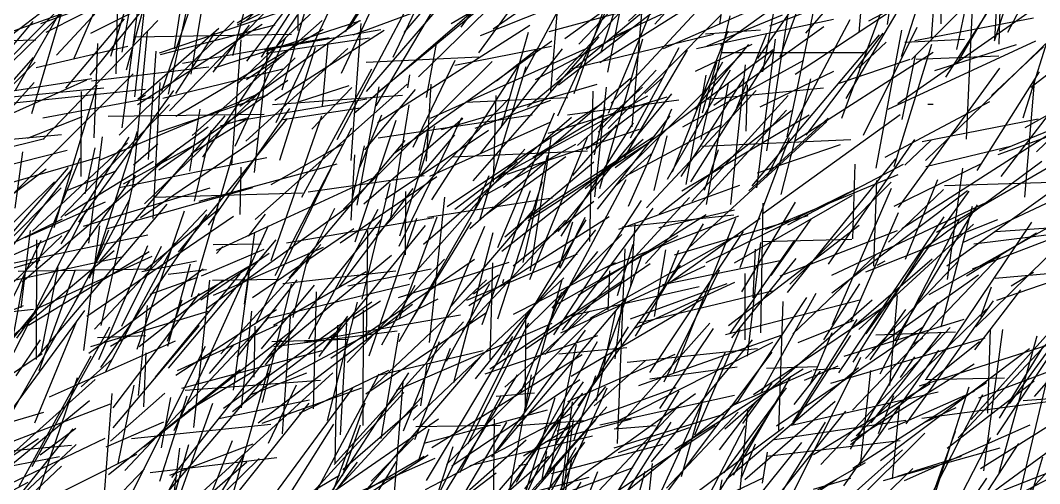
# Model space of a CAD drawing. Header units: metres. Extents: x 0 to 1019, y 0 to 619.
# Drawn here: x 811.9 to 940.7, y 123.7 to 182.3 of the extents above; entities that cross this region are included whole.
import ezdxf

# ---------------------------------------------------------------- set-up
doc = ezdxf.new("R2010")
doc.units = ezdxf.units.M

msp = doc.modelspace()

# ---------------------------------------------------------------- linework, layer by layer
at = {"color": 51}
for p, q in [((840.34, 182.27), (859.33, 200.34)), ((837.13, 168.98), (840.67, 170.03)), ((835.75, 137.65), (838.87, 141.34))]:
    msp.add_line(p, q, dxfattribs=at)
at = {"color": 241}
for p, q in [((928.25, 181.89), (928.37, 200.78)), ((841.89, 131.44), (861.43, 146.45))]:
    msp.add_line(p, q, dxfattribs=at)
at = {"color": 89}
for p, q in [((867.56, 181.48), (880.28, 198.93)), ((826.33, 172.63), (828.23, 190.02)), ((833.84, 159.46), (835.98, 168.41)), ((838.8, 135.55), (841.5, 155.53)), ((814.53, 140.39), (816.64, 151.06)), ((904.53, 135.02), (921.56, 146.46)), ((840.9, 134.97), (848.04, 137.73)), ((821.92, 115.21), (823.44, 135.15))]:
    msp.add_line(p, q, dxfattribs=at)
at = {"color": 97}
for p, q in [((934.98, 179.71), (941.1, 198.78)), ((871.6, 181.24), (887.94, 192.58)), ((876.02, 157), (891.63, 167.07)), ((868.28, 146.93), (882.25, 152.81)), ((871.22, 139.43), (871.56, 151.64))]:
    msp.add_line(p, q, dxfattribs=at)
at = {"color": 123}
for p, q in [((838.7, 177.86), (843.66, 197.3)), ((835.07, 117.26), (848.34, 133.93))]:
    msp.add_line(p, q, dxfattribs=at)
at = {"color": 86}
for p, q in [((853.42, 181.38), (864.3, 198.13)), ((878.58, 168.04), (893.61, 172.66)), ((814.22, 146), (828.51, 152.5)), ((893.02, 148.91), (908.1, 152))]:
    msp.add_line(p, q, dxfattribs=at)
at = {"color": 72}
for p, q in [((917.89, 180.78), (919.29, 197.25)), ((879.88, 174.15), (892.79, 184.14)), ((898.46, 180.63), (905.42, 181.14)), ((855.94, 139.91), (861.98, 157.32)), ((892.69, 133.24), (899.45, 143.34))]:
    msp.add_line(p, q, dxfattribs=at)
at = {"color": 239}
for p, q in [((935.02, 179.82), (935.98, 197.48)), ((842.32, 177.65), (853.36, 194.82)), ((906.77, 150.05), (911.8, 157.16)), ((825.05, 125.4), (843.31, 144.77)), ((825.03, 110.29), (842.05, 126.93))]:
    msp.add_line(p, q, dxfattribs=at)
at = {"color": 1}
for p, q in [((892.05, 181.82), (905.49, 196.72)), ((840.49, 177.18), (853.94, 195.02)), ((856.84, 155.15), (873.71, 172.54)), ((920.13, 151.36), (921.18, 151.92)), ((877.8, 124.32), (878.4, 127.78))]:
    msp.add_line(p, q, dxfattribs=at)
at = {"color": 142}
for p, q in [((905.06, 177.51), (918.12, 196.37)), ((865.08, 168.5), (884.75, 174.24)), ((908.8, 147.92), (922.5, 164.82)), ((803.74, 155.06), (815.12, 163.53)), ((824.67, 143.63), (829.68, 153.75)), ((878.43, 121.64), (897.17, 135.15))]:
    msp.add_line(p, q, dxfattribs=at)
at = {"color": 217}
for p, q in [((818.66, 177.54), (826.27, 195.21)), ((905.37, 171.37), (914.67, 175.89)), ((881.7, 162.71), (887.24, 169.09))]:
    msp.add_line(p, q, dxfattribs=at)
at = {"color": 225}
for p, q in [((860.38, 180.8), (872.34, 194.9)), ((846.96, 181.02), (846.97, 192.45)), ((878.41, 119.25), (886.03, 135.83)), ((925.57, 117.81), (930.07, 130.39)), ((928.03, 117.76), (943.18, 128.86))]:
    msp.add_line(p, q, dxfattribs=at)
at = {"color": 33}
for p, q in [((869.8, 178.2), (881.87, 194.9)), ((862.16, 175.16), (872.47, 185.26)), ((800.38, 149.05), (817.16, 157.23)), ((871.32, 109.5), (882.11, 128.29))]:
    msp.add_line(p, q, dxfattribs=at)
at = {"color": 143}
for p, q in [((875.57, 175.66), (885.89, 194.85)), ((866.4, 125.99), (882.55, 136.91))]:
    msp.add_line(p, q, dxfattribs=at)
at = {"color": 244}
for p, q in [((882.42, 179.32), (897.49, 195.02)), ((891.95, 160.81), (893.6, 167.71)), ((802.6, 162.05), (817.76, 165.92)), ((880.72, 144.85), (897.65, 148.68))]:
    msp.add_line(p, q, dxfattribs=at)
at = {"color": 210}
for p, q in [((911.15, 180.71), (923.46, 194.98)), ((888.7, 158.81), (894.19, 171.14)), ((853.14, 139.04), (865.46, 152.14))]:
    msp.add_line(p, q, dxfattribs=at)
at = {"color": 124}
for p, q in [((923.21, 177.73), (928.75, 195)), ((885.09, 161.04), (890.52, 179.97)), ((892.77, 147.51), (895.09, 153.24))]:
    msp.add_line(p, q, dxfattribs=at)
at = {"color": 193}
msp.add_line((924.47, 177.35), (941.69, 194.62), dxfattribs=at)
at = {"color": 156}
for p, q in [((936.65, 180.81), (944.48, 195.71)), ((825.26, 176.05), (830.04, 193.28))]:
    msp.add_line(p, q, dxfattribs=at)
at = {"color": 90}
for p, q in [((809.14, 175.46), (828.36, 194.23)), ((823.28, 177.8), (825.07, 183.52)), ((925.83, 167), (940.51, 169.85)), ((914.44, 147.85), (931.55, 160.82)), ((923.1, 137.17), (924.91, 139.75)), ((903.15, 131.36), (906.88, 136.42)), ((912.12, 123.04), (916.84, 124.44))]:
    msp.add_line(p, q, dxfattribs=at)
at = {"color": 182}
for p, q in [((885.2, 178.22), (890.58, 194.5)), ((934.61, 172.82), (941.19, 178.99)), ((807.19, 156.64), (826.09, 175.57)), ((863.2, 164.51), (863.78, 174.25)), ((823, 124.9), (839.62, 138.19))]:
    msp.add_line(p, q, dxfattribs=at)
at = {"color": 42}
for p, q in [((886.11, 175.77), (889.63, 193.52)), ((842.84, 138.78), (857.53, 157.21)), ((800.39, 141.44), (812.23, 146.28))]:
    msp.add_line(p, q, dxfattribs=at)
at = {"color": 57}
for p, q in [((816.42, 177.91), (829.59, 192.16)), ((795.59, 162.62), (814.9, 167.39)), ((832.25, 135.79), (850.01, 140.59))]:
    msp.add_line(p, q, dxfattribs=at)
at = {"color": 160}
for p, q in [((820.66, 175.39), (834.88, 193.17)), ((892.58, 157.84), (909.34, 170.93)), ((869.13, 147.75), (872.28, 150.13)), ((815.53, 134.72), (831.47, 141.81)), ((810.58, 119.85), (817.04, 125.96))]:
    msp.add_line(p, q, dxfattribs=at)
at = {"color": 106}
for p, q in [((824.71, 178.31), (827.31, 192.85)), ((852.71, 158.45), (871.47, 177.13)), ((806.72, 148.54), (824.84, 152.47)), ((828.27, 147.7), (834.28, 149.85))]:
    msp.add_line(p, q, dxfattribs=at)
at = {"color": 136}
for p, q in [((855.62, 173.33), (872.03, 192.48)), ((825.26, 121.19), (835.27, 141.13))]:
    msp.add_line(p, q, dxfattribs=at)
at = {"color": 219}
for p, q in [((866.32, 181.93), (885.28, 193.2)), ((800.9, 172.96), (818.14, 186.18)), ((814.08, 139.87), (830.39, 159.09)), ((812.88, 143.78), (828.14, 153.11))]:
    msp.add_line(p, q, dxfattribs=at)
at = {"color": 12}
for p, q in [((878.91, 173.32), (880.48, 192.61)), ((935.59, 179.33), (935.75, 186.64)), ((859.72, 144.53), (864.55, 157.48)), ((836.21, 153.98), (842.28, 154.05)), ((871.21, 138.26), (887.89, 149.35))]:
    msp.add_line(p, q, dxfattribs=at)
at = {"color": 198}
for p, q in [((921.44, 181.81), (923.09, 192.48)), ((814.42, 181.93), (820.08, 183.98)), ((806.51, 169.71), (813.7, 177.03))]:
    msp.add_line(p, q, dxfattribs=at)
at = {"color": 238}
for p, q in [((839.25, 174.27), (857.47, 191.75)), ((848.22, 160.63), (862.87, 162.7)), ((820.58, 149.7), (823.05, 155.81))]:
    msp.add_line(p, q, dxfattribs=at)
at = {"color": 87}
for p, q in [((852.43, 175.65), (859.57, 190.99)), ((916.23, 172.45), (924.21, 185.94)), ((842.93, 178.18), (856, 180.11)), ((816.11, 156.13), (821.54, 174.15)), ((872.19, 153.59), (879.36, 170.61)), ((884.81, 158.45), (894, 170.23)), ((854.16, 154.33), (859.33, 169.7))]:
    msp.add_line(p, q, dxfattribs=at)
at = {"color": 190}
for p, q in [((852.95, 180.85), (859.11, 190.88)), ((879.07, 145.92), (884.85, 153.1))]:
    msp.add_line(p, q, dxfattribs=at)
at = {"color": 207}
for p, q in [((888.72, 182.22), (898.7, 191.74)), ((890.78, 173.06), (893.02, 175.07)), ((851.91, 140.63), (864.67, 147.1)), ((915.93, 123.47), (927.94, 140.63))]:
    msp.add_line(p, q, dxfattribs=at)
at = {"color": 233}
for p, q in [((927.02, 180.05), (927.93, 191.96)), ((896.71, 159.43), (908.9, 172.8)), ((829.7, 128.27), (830.86, 134.62)), ((868.68, 126.03), (884.17, 129.79)), ((930.89, 122.53), (934.5, 129.59)), ((821.68, 106.08), (831.68, 124.87))]:
    msp.add_line(p, q, dxfattribs=at)
at = {"color": 96}
for p, q in [((811.24, 173.49), (820.75, 190.21)), ((834.45, 159.45), (851.91, 164.17))]:
    msp.add_line(p, q, dxfattribs=at)
at = {"color": 4}
for p, q in [((844.95, 173.55), (849.95, 190.64)), ((828.62, 157.28), (829.5, 174.47)), ((871.42, 162.05), (891.16, 172.78)), ((848.11, 151.56), (851.61, 158.56)), ((863.06, 123.01), (881.49, 132.61))]:
    msp.add_line(p, q, dxfattribs=at)
at = {"color": 164}
for p, q in [((900.34, 179.2), (914.85, 189.58)), ((897.7, 171.8), (903.91, 179.28)), ((810.75, 172.65), (822.4, 173.8)), ((879.69, 130.4), (894.75, 135.91)), ((926.65, 121.55), (933.52, 135))]:
    msp.add_line(p, q, dxfattribs=at)
at = {"color": 243}
for p, q in [((823.95, 175.55), (824.21, 188.21)), ((859.72, 141.7), (870.44, 160.32)), ((901.79, 142.17), (909.89, 152.21)), ((889.81, 144.04), (906.88, 148.1)), ((861.84, 130.95), (872.55, 131.12))]:
    msp.add_line(p, q, dxfattribs=at)
at = {"color": 201}
for p, q in [((829.75, 173.36), (834.89, 188.47)), ((876.97, 174.83), (888.88, 181.14)), ((868.54, 146.25), (886.26, 157.51)), ((819.52, 135.98), (823.45, 139.48)), ((796.64, 117.87), (814.12, 129.44))]:
    msp.add_line(p, q, dxfattribs=at)
at = {"color": 135}
for p, q in [((830.57, 172.99), (833.99, 188.82)), ((821.95, 164.67), (841.83, 172.99)), ((862.79, 154.02), (881.51, 170.08)), ((813.39, 155.66), (825.4, 166.83)), ((811.39, 142.14), (825.68, 161.99)), ((828.8, 159.97), (847.53, 160.5)), ((819.87, 140.58), (821.89, 156.34)), ((804.1, 133.8), (814.14, 145.99)), ((829.49, 124.05), (832.93, 134.83))]:
    msp.add_line(p, q, dxfattribs=at)
at = {"color": 65}
msp.add_line((830.69, 170.89), (848.01, 188.8), dxfattribs=at)
at = {"color": 17}
for p, q in [((809.9, 176.87), (820.27, 187.39)), ((826.92, 172.4), (827.67, 172.89)), ((822.96, 170.2), (842.65, 170.44)), ((920.54, 137.63), (930.56, 157.18)), ((834.73, 150.02), (842.66, 153.4))]:
    msp.add_line(p, q, dxfattribs=at)
at = {"color": 112}
for p, q in [((810.52, 180.83), (828.69, 187.3)), ((880.18, 142.79), (898.41, 151.29))]:
    msp.add_line(p, q, dxfattribs=at)
at = {"color": 119}
for p, q in [((815.1, 180.84), (828.69, 187.71)), ((839.24, 182.01), (847.05, 186.83)), ((866.51, 165.08), (883.55, 165.82))]:
    msp.add_line(p, q, dxfattribs=at)
at = {"color": 20}
for p, q in [((820.75, 180.69), (833.1, 186.9)), ((832.36, 176.91), (850.86, 180.14)), ((930.99, 154.22), (946.39, 161.49)), ((886.34, 121.04), (902.68, 134.23)), ((803.72, 112.33), (818.52, 130.65))]:
    msp.add_line(p, q, dxfattribs=at)
at = {"color": 237}
for p, q in [((824.71, 168.72), (827.16, 187.23)), ((816.96, 157.4), (830.7, 171.69)), ((836.94, 131.97), (848.41, 134.32))]:
    msp.add_line(p, q, dxfattribs=at)
at = {"color": 250}
msp.add_line((833.44, 175.52), (835.43, 187.48), dxfattribs=at)
at = {"color": 58}
for p, q in [((854.01, 170.55), (873.7, 187.56)), ((906.03, 155.87), (922.79, 162.82))]:
    msp.add_line(p, q, dxfattribs=at)
at = {"color": 235}
for p, q in [((858.97, 177.67), (863.63, 187.52)), ((909.76, 167.07), (927.24, 178.29)), ((909.48, 131.48), (917.64, 144.48)), ((851.19, 122.57), (864.71, 131.91))]:
    msp.add_line(p, q, dxfattribs=at)
at = {"color": 220}
for p, q in [((880.65, 180.02), (890.13, 186.85)), ((931.13, 118.18), (938.05, 128.82))]:
    msp.add_line(p, q, dxfattribs=at)
at = {"color": 55}
for p, q in [((886.21, 170.59), (893.4, 187.93)), ((923.63, 179.56), (931.18, 179.96)), ((863.7, 169.97), (883.68, 178.88)), ((922.85, 158.67), (935.64, 176.27)), ((878.13, 140.08), (896.44, 159.94)), ((855.52, 135.11), (870.67, 145.33))]:
    msp.add_line(p, q, dxfattribs=at)
at = {"color": 159}
for p, q in [((886.54, 171.84), (901.01, 187.44)), ((813.89, 139.42), (813.94, 154.55)), ((861.69, 129.31), (866.21, 140.88)), ((799.05, 110.15), (818.92, 128.7))]:
    msp.add_line(p, q, dxfattribs=at)
at = {"color": 141}
for p, q in [((919.11, 182.26), (928.91, 187.42)), ((844.07, 150.04), (853.75, 168.75)), ((914.52, 143.87), (921.95, 161.12)), ((839.25, 139.71), (846.84, 149.5)), ((902.61, 134.19), (911.28, 147.28))]:
    msp.add_line(p, q, dxfattribs=at)
at = {"color": 108}
for p, q in [((930.21, 178.63), (932.19, 188.04)), ((922.29, 163.84), (927.04, 179.32)), ((935.46, 165.36), (953.72, 171.98)), ((870.24, 143.88), (876.34, 160.82)), ((935.16, 155.63), (943.01, 156.18))]:
    msp.add_line(p, q, dxfattribs=at)
at = {"color": 56}
for p, q in [((930.29, 176.97), (936.47, 187.46)), ((876.63, 165), (885.44, 170.36)), ((836.66, 153.26), (856.36, 162.38)), ((881.03, 134.12), (894.63, 140.12)), ((920.32, 130.09), (922.24, 134.89))]:
    msp.add_line(p, q, dxfattribs=at)
at = {"color": 115}
for p, q in [((939.56, 173.86), (957.21, 187.51)), ((875.43, 127.25), (881.45, 131.01)), ((832.6, 114.03), (838.68, 129.19))]:
    msp.add_line(p, q, dxfattribs=at)
at = {"color": 170}
for p, q in [((857.22, 173.36), (872.62, 186.1)), ((901.58, 142.73), (909.76, 154.51))]:
    msp.add_line(p, q, dxfattribs=at)
at = {"color": 107}
for p, q in [((887.11, 180.42), (900.34, 186.61)), ((893.66, 162.25), (901.59, 176.07)), ((857.07, 167.48), (876.54, 170.37)), ((889.02, 148.62), (889.58, 156.56)), ((821.77, 139.43), (827.98, 153.86))]:
    msp.add_line(p, q, dxfattribs=at)
at = {"color": 189}
for p, q in [((889.2, 168.85), (890.67, 186.37)), ((803.16, 169.94), (813.47, 182.19)), ((853.72, 159.27), (855.36, 166.44)), ((834.66, 146.97), (843.28, 152.9)), ((918.05, 126.1), (919.33, 138.04)), ((823.24, 129.11), (830.12, 135.18)), ((895.4, 124.62), (898.1, 134.27)), ((893.5, 123.16), (902.56, 132.79))]:
    msp.add_line(p, q, dxfattribs=at)
at = {"color": 130}
for p, q in [((893.13, 178.78), (909, 185.73)), ((802.93, 172.19), (820.88, 174.98))]:
    msp.add_line(p, q, dxfattribs=at)
at = {"color": 253}
for p, q in [((900.27, 181.85), (900.96, 186.37)), ((873.38, 162.86), (890.1, 168.57)), ((851.08, 139.61), (869.24, 152.14)), ((857.53, 141.3), (861.74, 148.84)), ((923.83, 131.31), (934.87, 146.84)), ((897.09, 129.91), (902.82, 143.29))]:
    msp.add_line(p, q, dxfattribs=at)
at = {"color": 255}
for p, q in [((905.7, 175.81), (907.57, 185.94)), ((880.36, 143.14), (891.85, 158.59)), ((873.1, 135.92), (883.8, 145.53))]:
    msp.add_line(p, q, dxfattribs=at)
at = {"color": 63}
for p, q in [((908.76, 167.59), (912.59, 185.68)), ((872.05, 174.69), (877.14, 178.66)), ((855.41, 165.96), (861.79, 173.57))]:
    msp.add_line(p, q, dxfattribs=at)
at = {"color": 178}
for p, q in [((922.76, 171.82), (942.67, 185.73)), ((798.43, 160.46), (813.49, 177.63)), ((859.75, 153.75), (867.64, 170.02)), ((925.49, 136.12), (942.69, 141.57)), ((917.08, 125.71), (933.98, 136.54))]:
    msp.add_line(p, q, dxfattribs=at)
at = {"color": 19}
for p, q in [((928.85, 175.15), (935.7, 185.86)), ((826.12, 161.83), (827.9, 180.89)), ((907.71, 130.5), (908.26, 146.78)), ((935.58, 125.14), (940.37, 142.44))]:
    msp.add_line(p, q, dxfattribs=at)
at = {"color": 61}
for p, q in [((813.31, 170.54), (817.7, 185.47)), ((932.38, 154.04), (950.73, 156.35))]:
    msp.add_line(p, q, dxfattribs=at)
at = {"color": 38}
for p, q in [((844.2, 169.4), (851.8, 185.46)), ((863.57, 141.58), (865.5, 159.95)), ((855.62, 141.83), (855.78, 155.74))]:
    msp.add_line(p, q, dxfattribs=at)
at = {"color": 175}
for p, q in [((853.9, 180.47), (866.33, 185.12)), ((892.01, 144.86), (893.45, 153.3)), ((932.51, 140.66), (938.33, 148.24)), ((912.09, 127.44), (926.86, 136.41)), ((903.58, 117.8), (918.69, 126.41))]:
    msp.add_line(p, q, dxfattribs=at)
at = {"color": 222}
for p, q in [((878.71, 180.9), (891.79, 184.47)), ((826.69, 172.34), (836.93, 181.32)), ((850.05, 171.51), (850.74, 179.54)), ((919.5, 140.64), (932.95, 150.16)), ((914.3, 136.45), (933.81, 142.18)), ((882.08, 122.88), (882.75, 123.92))]:
    msp.add_line(p, q, dxfattribs=at)
at = {"color": 192}
for p, q in [((879.6, 174.77), (888.82, 184.58)), ((817.47, 157.66), (828.66, 164.5)), ((864.96, 121.66), (874.68, 137.51)), ((895.07, 114.82), (907.95, 134.82))]:
    msp.add_line(p, q, dxfattribs=at)
at = {"color": 84}
for p, q in [((879.79, 170.25), (886.44, 184.74)), ((845.01, 149.03), (859.32, 150.64)), ((806.62, 127.54), (818.33, 128.58))]:
    msp.add_line(p, q, dxfattribs=at)
at = {"color": 120}
for p, q in [((885.09, 176.98), (898.31, 185.34)), ((801.8, 179.5), (813.82, 179.86)), ((908.01, 160.3), (911.76, 174.93)), ((833.47, 147.34), (838.61, 165.01)), ((883.87, 144.67), (902.55, 155.21)), ((832.59, 113.17), (852.18, 124.82)), ((910.52, 121.27), (915.03, 124.3))]:
    msp.add_line(p, q, dxfattribs=at)
at = {"color": 93}
for p, q in [((906.57, 181.62), (914.8, 184.8)), ((814.7, 169.99), (828.71, 172.62)), ((841.7, 144.1), (851.09, 163.54)), ((874.14, 151.27), (884.35, 159.44))]:
    msp.add_line(p, q, dxfattribs=at)
at = {"color": 85}
for p, q in [((907.88, 177.72), (910.77, 185.5)), ((933.62, 125.34), (936.04, 143.22))]:
    msp.add_line(p, q, dxfattribs=at)
at = {"color": 46}
for p, q in [((915.69, 169.94), (921.13, 184.63)), ((831.5, 170.21), (850.12, 181.21)), ((929.05, 149.53), (930.96, 163.64)), ((881.47, 137.31), (898.16, 147.13)), ((809.07, 130.83), (820.01, 145.62))]:
    msp.add_line(p, q, dxfattribs=at)
at = {"color": 166}
for p, q in [((931.45, 167.29), (932.26, 184.84)), ((849.99, 140.38), (863.06, 156.36)), ((830.59, 138.34), (844.18, 154.57)), ((867.41, 125.16), (872.58, 134.79))]:
    msp.add_line(p, q, dxfattribs=at)
at = {"color": 168}
for p, q in [((829.43, 178.23), (844.6, 183.36)), ((839.31, 181.75), (844.19, 184.15)), ((872.61, 168.76), (876.09, 180.84)), ((879.84, 155.6), (894.21, 173.04)), ((817.02, 154.05), (825.6, 167.53)), ((823.57, 130.79), (834.48, 143.73)), ((934.12, 132.64), (934.49, 143.25)), ((827.46, 133.43), (827.75, 140.27)), ((883.28, 116.08), (895.13, 135.47))]:
    msp.add_line(p, q, dxfattribs=at)
at = {"color": 10}
for p, q in [((831.34, 178.7), (832.08, 183.66)), ((938.62, 169.98), (942.61, 182.72)), ((831.82, 152.99), (845.62, 169.92)), ((887.46, 131.71), (906.96, 141.63)), ((903.42, 124.26), (914.82, 134.18)), ((846.29, 119.02), (864.3, 126.95))]:
    msp.add_line(p, q, dxfattribs=at)
at = {"color": 23}
for p, q in [((834.92, 165.02), (846.87, 182.97)), ((901.98, 124.8), (909.24, 137.27))]:
    msp.add_line(p, q, dxfattribs=at)
at = {"color": 31}
for p, q in [((851.89, 167.24), (860.86, 184.21)), ((879.49, 128.65), (888.73, 143.58)), ((935.31, 129.9), (943.47, 142.16))]:
    msp.add_line(p, q, dxfattribs=at)
at = {"color": 230}
for p, q in [((856.82, 171.53), (864.24, 184)), ((923.28, 155.98), (942.65, 168.43)), ((905.56, 154.37), (916.93, 154.65)), ((892.53, 121.24), (906.87, 140.36)), ((926.14, 112.78), (934.02, 124.42))]:
    msp.add_line(p, q, dxfattribs=at)
at = {"color": 126}
for p, q in [((870.03, 180.41), (878.6, 183.8)), ((909.5, 142.7), (920.02, 152.73)), ((871.59, 112.15), (871.77, 131.9))]:
    msp.add_line(p, q, dxfattribs=at)
at = {"color": 80}
for p, q in [((875.96, 171.4), (890.38, 183.26)), ((829.84, 172.47), (845.02, 176.2)), ((870.54, 157.67), (880.78, 165.1)), ((908.87, 156.47), (923.47, 164.12)), ((917.85, 143.22), (932.33, 156.53)), ((820.51, 140.23), (834.95, 150.92)), ((940.03, 134.75), (952.81, 149.43)), ((907.18, 129.31), (923.79, 131.75))]:
    msp.add_line(p, q, dxfattribs=at)
at = {"color": 6}
for p, q in [((881.84, 173.05), (885.68, 183.9)), ((853.65, 164.59), (854.94, 181.92)), ((891.43, 137.81), (903.24, 155.62)), ((833.1, 133.03), (841.51, 138.09))]:
    msp.add_line(p, q, dxfattribs=at)
at = {"color": 251}
for p, q in [((886.15, 168.65), (900.37, 182.98)), ((903.94, 160.78), (913.96, 169.97)), ((922.41, 141.89), (932.85, 158.98)), ((885.73, 151.02), (902.68, 157.61)), ((851.26, 122.46), (855.43, 133.96))]:
    msp.add_line(p, q, dxfattribs=at)
at = {"color": 118}
for p, q in [((898.66, 179.11), (908.2, 183.01)), ((840.43, 174.85), (845.17, 178.02)), ((887.34, 147.54), (889.29, 154.03)), ((875.71, 133.56), (875.73, 145.11))]:
    msp.add_line(p, q, dxfattribs=at)
at = {"color": 184}
for p, q in [((906.2, 165.81), (908.96, 183.34)), ((918.69, 139.57), (930.48, 151.97))]:
    msp.add_line(p, q, dxfattribs=at)
at = {"color": 147}
for p, q in [((909.79, 175.53), (921.45, 183.24)), ((895.37, 162.59), (903.3, 174.96)), ((876.31, 150.65), (878.99, 167.64)), ((935.6, 132), (941.22, 141.15)), ((869.41, 116.88), (883.04, 136.61))]:
    msp.add_line(p, q, dxfattribs=at)
at = {"color": 16}
msp.add_line((926.26, 164.59), (945.43, 183.24), dxfattribs=at)
at = {"color": 157}
for p, q in [((814.68, 167.26), (829.24, 182.29)), ((938.87, 168.77), (951.83, 176.07)), ((923.71, 152.11), (927.81, 162.19)), ((820.76, 141.09), (835.59, 145.55)), ((895.36, 121.18), (908.34, 130.86))]:
    msp.add_line(p, q, dxfattribs=at)
at = {"color": 114}
for p, q in [((817.61, 173.76), (825.01, 182.52)), ((829.36, 163.4), (845.67, 174.76))]:
    msp.add_line(p, q, dxfattribs=at)
at = {"color": 34}
for p, q in [((824.32, 167.82), (838.89, 182.25)), ((938.82, 159.98), (940.05, 174.52)), ((804.09, 147.62), (817.95, 163.73)), ((900.96, 142.58), (918.11, 147.04)), ((938.61, 134.23), (957.33, 135.76)), ((845.01, 115.45), (863.39, 127.39))]:
    msp.add_line(p, q, dxfattribs=at)
at = {"color": 15}
for p, q in [((826.64, 171.69), (842.41, 181.83)), ((844.66, 164.66), (849.16, 178.93)), ((887.49, 155.93), (902.79, 161.47)), ((823.22, 141.1), (842.01, 151.95)), ((826.86, 141.09), (837.45, 149.41)), ((938.22, 122.6), (941.82, 137.61))]:
    msp.add_line(p, q, dxfattribs=at)
at = {"color": 231}
for p, q in [((829.55, 177.99), (844.06, 181.77)), ((921.74, 136.15), (922.71, 147.54))]:
    msp.add_line(p, q, dxfattribs=at)
at = {"color": 47}
for p, q in [((833.57, 167.75), (849.99, 182.32)), ((930.37, 129.51), (944.87, 144.97)), ((860.26, 130.41), (864.82, 141.7))]:
    msp.add_line(p, q, dxfattribs=at)
at = {"color": 206}
for p, q in [((836.21, 175.76), (840.82, 181.73)), ((870.02, 165.5), (880.38, 178.72)), ((800.38, 148.01), (818.21, 155.91)), ((862.45, 133.56), (863.28, 138.88))]:
    msp.add_line(p, q, dxfattribs=at)
at = {"color": 187}
for p, q in [((836.37, 176.3), (854.89, 182.32)), ((894.55, 152.67), (911.41, 157.66)), ((874.57, 123.93), (884.78, 141.73)), ((828.3, 120.15), (843.52, 137.95))]:
    msp.add_line(p, q, dxfattribs=at)
at = {"color": 199}
for p, q in [((839.58, 171.49), (854.7, 182.29)), ((902.84, 151.08), (909.06, 167.52)), ((903.74, 139.87), (905.45, 154.23)), ((865.7, 126.16), (884.15, 144.65)), ((824.19, 126.3), (826.25, 136.17)), ((922.75, 124.66), (930.79, 127.2))]:
    msp.add_line(p, q, dxfattribs=at)
at = {"color": 35}
for p, q in [((856.98, 169.39), (876.24, 181.71)), ((926.13, 153.51), (940.97, 164.5)), ((833.76, 130.84), (835.81, 149.48)), ((898.81, 122.09), (903.48, 131.09))]:
    msp.add_line(p, q, dxfattribs=at)
at = {"color": 224}
for p, q in [((897.32, 178.76), (914.63, 182.45)), ((844.03, 172.23), (857.82, 181.07)), ((884.45, 160.02), (885.92, 173.88)), ((862.26, 163.34), (863.4, 168.62)), ((856.2, 124.06), (861.52, 129.49))]:
    msp.add_line(p, q, dxfattribs=at)
at = {"color": 40}
for p, q in [((897.89, 167.24), (901.57, 182.9)), ((838.66, 132.85), (852.48, 143.45)), ((890.04, 136.14), (908.13, 142.55))]:
    msp.add_line(p, q, dxfattribs=at)
at = {"color": 109}
for p, q in [((906.15, 162.47), (916.75, 182.41)), ((826.33, 180.24), (846.11, 180.58)), ((905.69, 157.88), (923.04, 170.41)), ((866.32, 146.18), (876.83, 158.5)), ((875.67, 132.95), (880.33, 149.53)), ((915.56, 121.04), (923.35, 127.99))]:
    msp.add_line(p, q, dxfattribs=at)
at = {"color": 151}
for p, q in [((924.9, 179.78), (939.9, 182.62)), ((869.08, 162.03), (885, 180.22)), ((829.28, 168.19), (843.13, 172.92)), ((906.18, 138.32), (912.65, 138.55)), ((869.12, 110.59), (883.18, 128.97))]:
    msp.add_line(p, q, dxfattribs=at)
at = {"color": 191}
for p, q in [((831.5, 173.05), (836.44, 180.76)), ((917.06, 154.69), (917.36, 164.12)), ((915.27, 119.27), (926.17, 130.1))]:
    msp.add_line(p, q, dxfattribs=at)
at = {"color": 132}
for p, q in [((842.71, 178.6), (857.4, 181.17)), ((880.09, 150.98), (883.23, 157.44)), ((813.12, 120.71), (826.59, 127.47))]:
    msp.add_line(p, q, dxfattribs=at)
at = {"color": 22}
for p, q in [((881.34, 176.18), (899.47, 180.57)), ((817.59, 160.77), (823.97, 163.3)), ((916.8, 144.17), (922.85, 158.04)), ((842.32, 140.78), (849.04, 148.83)), ((879.75, 112.48), (884.85, 125.28))]:
    msp.add_line(p, q, dxfattribs=at)
at = {"color": 155}
for p, q in [((894.26, 163.16), (901.31, 181)), ((911.17, 167.81), (920.9, 180.69)), ((839, 166.41), (845.41, 180.2)), ((857.45, 129.46), (859.71, 142.78))]:
    msp.add_line(p, q, dxfattribs=at)
at = {"color": 32}
for p, q in [((899.5, 171.61), (913.39, 181.53)), ((813.82, 151.07), (819.4, 164.94)), ((862.27, 126.83), (863.53, 130.68))]:
    msp.add_line(p, q, dxfattribs=at)
at = {"color": 66}
for p, q in [((902.39, 171.24), (906.15, 180.59)), ((932.78, 163.35), (940.68, 175.81)), ((800.83, 166.09), (820.25, 174.82)), ((848.67, 168.56), (853.76, 173.83)), ((857.94, 159.71), (871.04, 168.43)), ((887.94, 156.21), (902.05, 157.73))]:
    msp.add_line(p, q, dxfattribs=at)
at = {"color": 214}
for p, q in [((904.36, 161.38), (920.46, 180.51)), ((889.59, 142.4), (898.18, 156.59)), ((800.89, 144.39), (813.5, 145.8)), ((849.62, 139.81), (853.25, 144.91)), ((878.23, 129.01), (889.08, 131.93))]:
    msp.add_line(p, q, dxfattribs=at)
at = {"color": 79}
for p, q in [((918.43, 167.82), (925.21, 181.45)), ((886.92, 130.66), (892.11, 131.07))]:
    msp.add_line(p, q, dxfattribs=at)
at = {"color": 172}
for p, q in [((920.02, 163.62), (923.28, 181.07)), ((928.23, 143.56), (932.21, 158.84)), ((874.86, 126.05), (875.98, 126.24))]:
    msp.add_line(p, q, dxfattribs=at)
at = {"color": 91}
for p, q in [((821.16, 167.48), (821.63, 179.4)), ((917.48, 129.77), (933.99, 145.81)), ((859.16, 122.51), (860.25, 136.63)), ((938.6, 121.97), (951.32, 135.51)), ((876.02, 111.45), (879.39, 125.82))]:
    msp.add_line(p, q, dxfattribs=at)
at = {"color": 148}
for p, q in [((838.56, 164), (839.75, 179.87)), ((907.42, 131.04), (926.01, 143.61)), ((849.08, 120.04), (862.49, 134.59)), ((852.55, 124.72), (854.85, 131.19))]:
    msp.add_line(p, q, dxfattribs=at)
at = {"color": 167}
for p, q in [((841.43, 163.08), (843.21, 179.18)), ((883.84, 154.34), (884.24, 173.38)), ((936.87, 133.81), (949.65, 151.42))]:
    msp.add_line(p, q, dxfattribs=at)
at = {"color": 117}
for p, q in [((859.06, 165.5), (879.02, 179.71)), ((839.63, 157.78), (839.75, 163.75)), ((811.03, 140.3), (820.28, 158.5)), ((872.85, 149.11), (872.97, 149.6)), ((886.14, 145.73), (886.36, 150.65)), ((863.17, 124.12), (874.1, 142.36)), ((919.98, 142.56), (930.03, 142.92))]:
    msp.add_line(p, q, dxfattribs=at)
at = {"color": 154}
for p, q in [((863.18, 172.57), (864.49, 179.62)), ((822.87, 155.99), (841.25, 161.18)), ((807.34, 139.99), (814.47, 154.51))]:
    msp.add_line(p, q, dxfattribs=at)
at = {"color": 188}
for p, q in [((897.17, 175.91), (904.35, 179.3)), ((898.56, 159.05), (901.37, 174.37)), ((824.32, 161.17), (842.99, 164.98)), ((923.62, 124.12), (939.49, 131.18))]:
    msp.add_line(p, q, dxfattribs=at)
at = {"color": 18}
msp.add_line((904.93, 161.13), (907.29, 179.94), dxfattribs=at)
at = {"color": 197}
for p, q in [((917.84, 176.3), (921.28, 179.55)), ((859.83, 155.06), (864.24, 168.94)), ((919.74, 151.24), (920.11, 162.08)), ((867.69, 143.01), (880.76, 157.06)), ((915.99, 139.85), (931.13, 144.52))]:
    msp.add_line(p, q, dxfattribs=at)
at = {"color": 27}
for p, q in [((921.52, 171.07), (940.2, 179.72)), ((847.2, 118.91), (857.2, 137.63)), ((880.4, 122.09), (881.75, 131.83))]:
    msp.add_line(p, q, dxfattribs=at)
at = {"color": 45}
for p, q in [((927.43, 175.96), (937.76, 179.25)), ((883.26, 161.05), (890.59, 167.29)), ((861.26, 144.32), (868.87, 156.79))]:
    msp.add_line(p, q, dxfattribs=at)
at = {"color": 200}
for p, q in [((813.83, 176.36), (825.44, 179.05)), ((860.52, 152.65), (860.58, 160.69)), ((906.17, 127.22), (923.04, 129.18))]:
    msp.add_line(p, q, dxfattribs=at)
at = {"color": 122}
for p, q in [((828.06, 164.72), (829.01, 178.41)), ((872.69, 153.13), (889.03, 165.99)), ((830.85, 120.61), (833.14, 128.7))]:
    msp.add_line(p, q, dxfattribs=at)
at = {"color": 76}
for p, q in [((840.35, 167.06), (853.24, 178.78)), ((887.18, 161.47), (891.57, 165.43)), ((873.08, 154.95), (884.34, 164.44)), ((905.53, 135.32), (912.42, 147.81)), ((878.77, 125.22), (882.15, 141.35)), ((866.5, 116.05), (882.95, 135.18)), ((885.11, 131.19), (902.13, 134.93))]:
    msp.add_line(p, q, dxfattribs=at)
at = {"color": 39}
for p, q in [((866.78, 176.67), (878.98, 179.04)), ((841.19, 147.26), (853.98, 156))]:
    msp.add_line(p, q, dxfattribs=at)
at = {"color": 209}
for p, q in [((884.9, 159.83), (903.07, 178.13)), ((863.84, 128.32), (882.84, 140.08))]:
    msp.add_line(p, q, dxfattribs=at)
at = {"color": 110}
for p, q in [((887.04, 163.7), (907.02, 178.64)), ((923.65, 164), (926.98, 167.15)), ((894.39, 137.67), (902.3, 157.32))]:
    msp.add_line(p, q, dxfattribs=at)
at = {"color": 101}
for p, q in [((888.2, 164.98), (896.19, 178.56)), ((812.45, 154.85), (822.62, 159.37)), ((820.25, 144.9), (838.77, 157.54)), ((828.95, 137.19), (839.65, 150.26))]:
    msp.add_line(p, q, dxfattribs=at)
at = {"color": 252}
for p, q in [((888.99, 167.46), (895.12, 178.9)), ((895.47, 160.78), (911.55, 170.39)), ((918.72, 150.51), (935.42, 157.13)), ((847.77, 141.65), (867.5, 145.1))]:
    msp.add_line(p, q, dxfattribs=at)
at = {"color": 203}
for p, q in [((896.61, 161.88), (906.99, 178.44)), ((860.83, 173.8), (861.09, 175.45)), ((891.42, 137.01), (902.45, 138.5))]:
    msp.add_line(p, q, dxfattribs=at)
at = {"color": 181}
for p, q in [((900.46, 178.25), (918.77, 178.25)), ((895.57, 168.84), (910.9, 177.27)), ((806.41, 123.54), (821.3, 136.89))]:
    msp.add_line(p, q, dxfattribs=at)
at = {"color": 131}
for p, q in [((923.29, 169.77), (924.99, 177.82)), ((855.56, 177.03), (869.82, 177.72)), ((897.21, 171.1), (900.63, 177.07)), ((840.7, 155.02), (842.84, 157.81)), ((935.27, 146.94), (950.85, 152.32)), ((840.17, 146.41), (840.92, 151.66)), ((827.44, 128.41), (846.57, 143.44)), ((933.01, 134.58), (951.16, 141.49)), ((881.86, 129.31), (884.6, 137.4)), ((901.86, 118.07), (910.61, 128.92))]:
    msp.add_line(p, q, dxfattribs=at)
at = {"color": 59}
for p, q in [((925.09, 177.4), (935.54, 177.84)), ((927.64, 155.53), (946.71, 166.6)), ((933.25, 144.86), (934.62, 148.61)), ((887.79, 115.99), (905.75, 124.46))]:
    msp.add_line(p, q, dxfattribs=at)
at = {"color": 202}
msp.add_line((827.54, 159.1), (846.59, 177.6), dxfattribs=at)
at = {"color": 150}
for p, q in [((861.49, 166.3), (866.81, 177.29)), ((797.65, 143.68), (816.18, 161.88))]:
    msp.add_line(p, q, dxfattribs=at)
at = {"color": 30}
for p, q in [((863.85, 159.61), (875.09, 177.04)), ((850.67, 131.72), (854.48, 146.67))]:
    msp.add_line(p, q, dxfattribs=at)
at = {"color": 8}
for p, q in [((898.09, 170.63), (899.88, 177.09)), ((831.48, 137.47), (844.21, 145.75)), ((841.41, 137.21), (841.52, 143.63)), ((904.15, 117.93), (916.2, 132.88))]:
    msp.add_line(p, q, dxfattribs=at)
at = {"color": 179}
for p, q in [((901.67, 159.05), (903.52, 176.71)), ((839.51, 169.67), (855.64, 172.4)), ((806.03, 144.48), (817.1, 155.09))]:
    msp.add_line(p, q, dxfattribs=at)
at = {"color": 232}
for p, q in [((915.22, 174.32), (924.31, 177.43)), ((914, 151.51), (924.9, 167.26)), ((900.9, 130.67), (919.5, 146.97)), ((826.77, 134.9), (827.93, 146.27)), ((891.85, 120.55), (900.93, 140.31)), ((832.68, 135.55), (849.79, 136.83))]:
    msp.add_line(p, q, dxfattribs=at)
at = {"color": 50}
msp.add_line((935.83, 162.59), (946.85, 176.99), dxfattribs=at)
at = {"color": 92}
for p, q in [((820.82, 174.68), (835.67, 176.45)), ((836.12, 149.46), (844.52, 149.59)), ((851.51, 126.15), (867.88, 144.2))]:
    msp.add_line(p, q, dxfattribs=at)
at = {"color": 212}
for p, q in [((847.43, 159.97), (856.28, 176.21)), ((822.04, 138.41), (835.4, 157.76)), ((909.54, 131.21), (916.8, 142.48)), ((804.9, 124.89), (816.78, 127.16))]:
    msp.add_line(p, q, dxfattribs=at)
at = {"color": 234}
for p, q in [((869.91, 157.1), (875.77, 176.47)), ((843.54, 151.96), (849.94, 170.26)), ((824.89, 161.64), (834.56, 166.98)), ((866.43, 119.94), (873.32, 131.5)), ((844.45, 120.12), (851.49, 131.24))]:
    msp.add_line(p, q, dxfattribs=at)
at = {"color": 186}
for p, q in [((884.88, 168.2), (892.2, 176.03)), ((865.71, 139.24), (871.18, 149.05)), ((832.12, 122.61), (836.16, 133.92))]:
    msp.add_line(p, q, dxfattribs=at)
at = {"color": 83}
for p, q in [((896, 161.56), (898.53, 175.39)), ((843.85, 143.76), (855.57, 150.57)), ((857.27, 137.48), (870.34, 140.58))]:
    msp.add_line(p, q, dxfattribs=at)
at = {"color": 2}
for p, q in [((798.25, 157.4), (813.6, 174.46)), ((848.69, 118.91), (860.94, 137.76)), ((927.89, 119.7), (942.36, 125.36))]:
    msp.add_line(p, q, dxfattribs=at)
at = {"color": 60}
for p, q in [((841.51, 157.14), (860.74, 174.27)), ((810.51, 132.26), (819.93, 148.72)), ((805.25, 121.63), (820.58, 134.26)), ((869.03, 120.7), (883.75, 124.55))]:
    msp.add_line(p, q, dxfattribs=at)
at = {"color": 223}
for p, q in [((847.15, 172.06), (853.41, 174.07)), ((914.44, 150.1), (934.02, 159.32)), ((925.79, 132.02), (944.91, 134.56))]:
    msp.add_line(p, q, dxfattribs=at)
at = {"color": 73}
for p, q in [((872.93, 161.19), (888.98, 175)), ((826.61, 140.75), (832.59, 158.22)), ((894.59, 128.11), (910.79, 138.27))]:
    msp.add_line(p, q, dxfattribs=at)
at = {"color": 149}
msp.add_line((903.59, 168.32), (903.78, 174.17), dxfattribs=at)
at = {"color": 125}
for p, q in [((940.28, 165.68), (949.1, 174.21)), ((855.04, 147.05), (858.58, 161.67)), ((919.4, 131.42), (928.29, 142.88)), ((887.2, 112.18), (890.83, 125.32))]:
    msp.add_line(p, q, dxfattribs=at)
at = {"color": 152}
for p, q in [((807.88, 171.56), (827.65, 173.61)), ((804.08, 159.91), (821.78, 165.01)), ((884.36, 133.59), (890.81, 139.27)), ((842.41, 131.38), (855.02, 135.83))]:
    msp.add_line(p, q, dxfattribs=at)
at = {"color": 213}
for p, q in [((819.24, 156.79), (831.24, 173.46)), ((843.73, 171.69), (860.13, 172.86)), ((916.76, 128.09), (927.82, 146.63)), ((926.44, 119.3), (931.77, 135.97))]:
    msp.add_line(p, q, dxfattribs=at)
at = {"color": 247}
for p, q in [((819.55, 162.58), (819.59, 173.31)), ((811.55, 150.59), (828.5, 150.9)), ((937.82, 116.37), (941.11, 127.12))]:
    msp.add_line(p, q, dxfattribs=at)
at = {"color": 67}
for p, q in [((854.44, 158.96), (857.19, 173.91)), ((866.78, 158.44), (874.66, 164.48)), ((851.4, 113.66), (859.38, 126.53))]:
    msp.add_line(p, q, dxfattribs=at)
at = {"color": 153}
for p, q in [((871.66, 161.85), (871.98, 172.83)), ((820.88, 150.23), (826.67, 168.31)), ((897.98, 166.43), (916.81, 167.25)), ((866.63, 136.51), (871.6, 155.51)), ((838.29, 120.85), (843.39, 138.84))]:
    msp.add_line(p, q, dxfattribs=at)
at = {"color": 138}
for p, q in [((882.29, 166.5), (890.47, 173.87)), ((911.66, 136.27), (914.47, 142.83)), ((833.91, 121.8), (851.33, 137.73)), ((810.58, 123.75), (822.55, 129.48))]:
    msp.add_line(p, q, dxfattribs=at)
at = {"color": 204}
for p, q in [((890.99, 158.61), (904.84, 173.43)), ((843.34, 144.71), (861.02, 148.97))]:
    msp.add_line(p, q, dxfattribs=at)
at = {"color": 196}
msp.add_line((898.76, 172.35), (913.38, 173.79), dxfattribs=at)
at = {"color": 94}
for p, q in [((935.62, 165.81), (952.84, 172.94)), ((921.58, 154.29), (928.55, 160.95)), ((830.74, 124.8), (841.29, 128.75))]:
    msp.add_line(p, q, dxfattribs=at)
at = {"color": 111}
for p, q in [((858.66, 157.32), (860.99, 171.63)), ((810.47, 151.52), (827.94, 155.18)), ((830.44, 141.75), (832.28, 146.98)), ((887.44, 127.66), (896.43, 130.84))]:
    msp.add_line(p, q, dxfattribs=at)
at = {"color": 25}
for p, q in [((865.79, 158.8), (885.3, 171.8)), ((875.41, 151.71), (878.46, 165.21)), ((835.34, 145.86), (853.76, 159.11)), ((903.45, 141.9), (903.48, 150.29)), ((831.69, 138.03), (844.33, 143.82))]:
    msp.add_line(p, q, dxfattribs=at)
at = {"color": 144}
for p, q in [((868.12, 171.97), (881.06, 172.55)), ((861.49, 131.75), (880.56, 149.78)), ((883.63, 121.38), (895.4, 133.94))]:
    msp.add_line(p, q, dxfattribs=at)
at = {"color": 88}
for p, q in [((869.35, 168.67), (878.92, 172.21)), ((932.63, 143.57), (952.27, 162.86)), ((912.04, 138.12), (915.44, 138.33))]:
    msp.add_line(p, q, dxfattribs=at)
at = {"color": 228}
for p, q in [((881, 170.38), (895.06, 172.28)), ((812.76, 167.41), (819.69, 170.18)), ((873.02, 139.99), (883.38, 157.09))]:
    msp.add_line(p, q, dxfattribs=at)
at = {"color": 128}
for p, q in [((883.35, 166.05), (891.03, 171.83)), ((860.99, 149.58), (875.61, 166.02)), ((827.56, 150.75), (836.92, 158.5)), ((926.28, 131.54), (930.14, 133.38))]:
    msp.add_line(p, q, dxfattribs=at)
at = {"color": 121}
msp.add_line((921.17, 165.04), (934.38, 172.07), dxfattribs=at)
at = {"color": 215}
for p, q in [((926.57, 171.71), (927.24, 171.72)), ((822.07, 143.73), (826.35, 162.73)), ((875.84, 143.41), (887.86, 155.22)), ((874.18, 145.17), (887.06, 151.72)), ((902.77, 122.41), (903.8, 133.05))]:
    msp.add_line(p, q, dxfattribs=at)
at = {"color": 254}
for p, q in [((821.89, 151.85), (837.74, 170.25)), ((917.1, 139.09), (926.18, 153.58)), ((901.11, 124.31), (917.78, 138.43)), ((873.41, 121.47), (876.47, 137.49))]:
    msp.add_line(p, q, dxfattribs=at)
at = {"color": 226}
for p, q in [((833.25, 163.25), (834.59, 171.08)), ((822.65, 137.95), (831.38, 154.2)), ((823.59, 133.32), (834.5, 147.79))]:
    msp.add_line(p, q, dxfattribs=at)
at = {"color": 194}
for p, q in [((835.63, 156.43), (845.9, 171.19)), ((853.78, 144.55), (857.35, 146.87)), ((871.79, 121.23), (878.62, 127.19))]:
    msp.add_line(p, q, dxfattribs=at)
at = {"color": 36}
for p, q in [((845.01, 169.77), (854.8, 171.25)), ((820.02, 160.4), (821.31, 166.22)), ((826.14, 164.05), (829.21, 166.69)), ((805.27, 129.94), (814.83, 132.79)), ((799.06, 116.59), (812.82, 123.92))]:
    msp.add_line(p, q, dxfattribs=at)
at = {"color": 104}
for p, q in [((854.77, 163.74), (857.52, 170.36)), ((932.05, 131.84), (945.53, 146.95)), ((843.65, 141.72), (853.27, 141.99))]:
    msp.add_line(p, q, dxfattribs=at)
at = {"color": 163}
for p, q in [((884.43, 165.32), (885.78, 171.31)), ((821.23, 143.25), (835.41, 158.34))]:
    msp.add_line(p, q, dxfattribs=at)
at = {"color": 183}
for p, q in [((890.88, 151.58), (908.67, 170.98)), ((922.31, 158.83), (933.33, 164.22)), ((916.6, 143.1), (927.09, 152.15))]:
    msp.add_line(p, q, dxfattribs=at)
at = {"color": 7}
for p, q in [((828.98, 163.99), (835.58, 168.85)), ((882.34, 133.58), (895.3, 151.35)), ((860.74, 110.56), (866.57, 128.45))]:
    msp.add_line(p, q, dxfattribs=at)
at = {"color": 211}
for p, q in [((833.45, 165.48), (840.31, 169.74)), ((905.46, 142.79), (905.76, 159.2)), ((863.29, 139.2), (870.54, 156.3)), ((920.56, 126.67), (939.39, 140.82)), ((909.67, 133.75), (912.99, 137.97))]:
    msp.add_line(p, q, dxfattribs=at)
at = {"color": 49}
for p, q in [((855.28, 159.11), (867.78, 169.95)), ((910.95, 136.84), (915.24, 138.62))]:
    msp.add_line(p, q, dxfattribs=at)
at = {"color": 13}
for p, q in [((863.61, 162.61), (878.81, 169.45)), ((852.13, 148.61), (861.49, 161.05)), ((898.52, 151.72), (917.74, 161.15)), ((846.31, 144.74), (848.34, 152.93)), ((919.27, 139.38), (923.79, 145.74)), ((852.33, 129.9), (853.1, 144.01)), ((862.91, 128.84), (878.47, 133.08))]:
    msp.add_line(p, q, dxfattribs=at)
at = {"color": 102}
for p, q in [((880.19, 155.03), (889.35, 169.36)), ((879.3, 146.22), (895.01, 155.12)), ((917.02, 133.04), (935.69, 152.54)), ((913.42, 141.92), (917.97, 148.99)), ((868.41, 128.76), (876.14, 144.08)), ((888.54, 139.11), (905.04, 140.84))]:
    msp.add_line(p, q, dxfattribs=at)
at = {"color": 70}
msp.add_line((888.38, 162.65), (900.51, 169.13), dxfattribs=at)
at = {"color": 177}
for p, q in [((896.38, 153.6), (913.78, 169.53)), ((926.21, 136.91), (936.25, 137.12))]:
    msp.add_line(p, q, dxfattribs=at)
at = {"color": 227}
for p, q in [((798.48, 166.15), (817.05, 167.9)), ((905.03, 163.02), (915.5, 166.62)), ((864.51, 121.96), (873.82, 140.51))]:
    msp.add_line(p, q, dxfattribs=at)
at = {"color": 53}
for p, q in [((820.49, 154.13), (822.24, 167.59)), ((853.65, 157.04), (854.11, 165.33)), ((848.91, 133.18), (849.29, 147.98)), ((808.12, 128.05), (823.25, 133.81))]:
    msp.add_line(p, q, dxfattribs=at)
at = {"color": 52}
for p, q in [((827.02, 157.4), (841.91, 167.51)), ((928.65, 161.42), (944.02, 161.9)), ((874.12, 119.78), (884.63, 131.84))]:
    msp.add_line(p, q, dxfattribs=at)
at = {"color": 134}
msp.add_line((862.07, 162.33), (866.76, 167.84), dxfattribs=at)
at = {"color": 195}
for p, q in [((875.98, 157.34), (891.8, 167.54)), ((903.04, 148.01), (909.82, 159.32)), ((882.34, 147.59), (898.52, 157.79)), ((804.33, 136.98), (823.7, 153.21)), ((900.8, 125.1), (908.68, 135.86))]:
    msp.add_line(p, q, dxfattribs=at)
at = {"color": 171}
for p, q in [((876.23, 149.56), (883.53, 167.53)), ((845.47, 154.19), (864.11, 157.4)), ((813.68, 131.41), (818.96, 144.18))]:
    msp.add_line(p, q, dxfattribs=at)
at = {"color": 48}
for p, q in [((843.56, 161.57), (852.55, 166.66)), ((915.31, 137.76), (928.61, 157.49)), ((821.61, 142.22), (827.72, 142.47))]:
    msp.add_line(p, q, dxfattribs=at)
at = {"color": 161}
for p, q in [((845.83, 149.72), (860.47, 167.14)), ((819.81, 156.31), (835.86, 161.14)), ((887.03, 139.5), (887.87, 146.26)), ((886.92, 128.27), (900.78, 132.52)), ((878.97, 125.01), (893.09, 128.71))]:
    msp.add_line(p, q, dxfattribs=at)
at = {"color": 165}
for p, q in [((870.64, 160.26), (882.05, 166.66)), ((869.11, 157.98), (871.11, 162.7)), ((818.51, 146.26), (825.7, 159.69)), ((825.9, 129.46), (843.52, 131.25))]:
    msp.add_line(p, q, dxfattribs=at)
at = {"color": 24}
for p, q in [((926.28, 163.82), (937.17, 166.45)), ((931.46, 150.03), (940.3, 155.44)), ((884.68, 134.24), (887.11, 145.53)), ((933.23, 125.63), (949.49, 135.94))]:
    msp.add_line(p, q, dxfattribs=at)
at = {"color": 139}
msp.add_line((811.19, 158.59), (812.15, 165.71), dxfattribs=at)
at = {"color": 100}
for p, q in [((812.07, 149.24), (831.79, 166.11)), ((901.35, 143.74), (917.86, 156.44)), ((855.18, 131.09), (855.23, 145.72))]:
    msp.add_line(p, q, dxfattribs=at)
at = {"color": 74}
for p, q in [((898.32, 160.83), (900.1, 165.97)), ((836.26, 147.55), (850.15, 153.63)), ((827.19, 150.58), (834.11, 151.93)), ((809.76, 135.78), (812.4, 150.3))]:
    msp.add_line(p, q, dxfattribs=at)
at = {"color": 133}
for p, q in [((868.68, 156), (878.23, 164.41)), ((907.89, 150), (922.73, 155.73)), ((842.46, 134.01), (846.1, 148.95)), ((875.46, 121.7), (885.98, 133.44))]:
    msp.add_line(p, q, dxfattribs=at)
at = {"color": 162}
msp.add_line((928.96, 151.28), (947.48, 164.56), dxfattribs=at)
at = {"color": 44}
msp.add_line((808.52, 150.8), (818.38, 163.52), dxfattribs=at)
at = {"color": 240}
for p, q in [((852.29, 154.19), (864.47, 162.57)), ((843.23, 128.87), (846.74, 136.24)), ((822.71, 128.37), (829.98, 131.55)), ((877.82, 123.95), (881.4, 130.89))]:
    msp.add_line(p, q, dxfattribs=at)
at = {"color": 242}
msp.add_line((807.18, 151.19), (817.02, 161.16), dxfattribs=at)
at = {"color": 98}
for p, q in [((872.21, 144.58), (877.85, 161.93)), ((842.11, 119.86), (853.89, 135.82)), ((890.07, 110.38), (891.76, 126.27))]:
    msp.add_line(p, q, dxfattribs=at)
at = {"color": 113}
for p, q in [((878.73, 143.99), (888.44, 162.18)), ((918.77, 142.67), (931.76, 160.71)), ((859.38, 135.56), (879.06, 144.01)), ((825.81, 113.63), (840.46, 126.51))]:
    msp.add_line(p, q, dxfattribs=at)
at = {"color": 77}
for p, q in [((909.1, 148.95), (921.91, 161.86)), ((937.09, 148.73), (939.92, 150.48)), ((865.75, 120.45), (875.79, 129.27)), ((843.58, 116.01), (862.88, 127.19))]:
    msp.add_line(p, q, dxfattribs=at)
at = {"color": 105}
for p, q in [((863.3, 157.44), (879.11, 159.88)), ((884.71, 136.87), (890.43, 152.65)), ((859.66, 147.26), (873.64, 151.76))]:
    msp.add_line(p, q, dxfattribs=at)
at = {"color": 28}
for p, q in [((902.12, 151.64), (917.03, 160.2)), ((913.02, 126.16), (929.38, 143.5)), ((909.32, 131.15), (927.86, 135.34))]:
    msp.add_line(p, q, dxfattribs=at)
at = {"color": 236}
msp.add_line((879.3, 142.55), (890.35, 159.52), dxfattribs=at)
at = {"color": 208}
for p, q in [((848.32, 142.05), (857.09, 158.44)), ((843.9, 141.07), (859.49, 143.05))]:
    msp.add_line(p, q, dxfattribs=at)
at = {"color": 99}
for p, q in [((892.55, 156.14), (902.13, 158.36)), ((839.8, 133.32), (841.12, 145.54)), ((844.55, 117.99), (860.32, 135.26))]:
    msp.add_line(p, q, dxfattribs=at)
at = {"color": 169}
for p, q in [((893.7, 148.99), (905.36, 157.3)), ((837.18, 140.17), (849.83, 153.96)), ((871.6, 113.06), (880.54, 132.86)), ((862.4, 117.83), (871.99, 125.09))]:
    msp.add_line(p, q, dxfattribs=at)
at = {"color": 64}
for p, q in [((926.73, 147.64), (945.62, 158.31)), ((853.25, 148.77), (863.76, 150.89))]:
    msp.add_line(p, q, dxfattribs=at)
at = {"color": 71}
for p, q in [((835.28, 138.89), (843.23, 156.38)), ((904.49, 147.23), (904.77, 153.38)), ((875.12, 135.26), (880.28, 147.95))]:
    msp.add_line(p, q, dxfattribs=at)
at = {"color": 103}
for p, q in [((879.94, 151.1), (881.66, 156.84)), ((893.23, 136.6), (900.23, 150.77)), ((922.1, 124.36), (922.96, 133.48)), ((902.15, 113.12), (913.62, 131.52)), ((899.09, 116.85), (900.55, 124.23))]:
    msp.add_line(p, q, dxfattribs=at)
at = {"color": 205}
for p, q in [((926.39, 137.01), (939.68, 156.8)), ((869.36, 137.01), (884.58, 155.85)), ((812.58, 118.17), (819.07, 137.15)), ((887.32, 128.8), (887.68, 137.19)), ((921.58, 130.61), (932.45, 135.44)), ((933.64, 120.1), (953.54, 130.55))]:
    msp.add_line(p, q, dxfattribs=at)
at = {"color": 146}
for p, q in [((811.96, 145.97), (813.11, 155.76)), ((910.16, 141.6), (917.22, 144.4)), ((813.32, 125.89), (823.17, 143.55)), ((807.86, 135.7), (814.6, 140.19))]:
    msp.add_line(p, q, dxfattribs=at)
at = {"color": 82}
msp.add_line((836.62, 152.83), (837.44, 153.72), dxfattribs=at)
at = {"color": 43}
for p, q in [((887.59, 135.27), (888.29, 153.44)), ((872.17, 127.91), (888.47, 147.18))]:
    msp.add_line(p, q, dxfattribs=at)
at = {"color": 54}
msp.add_line((932.21, 150.89), (941.56, 154.5), dxfattribs=at)
at = {"color": 180}
for p, q in [((842.9, 139.52), (858.74, 152.62)), ((888.99, 144.56), (901.19, 149.06))]:
    msp.add_line(p, q, dxfattribs=at)
at = {"color": 9}
for p, q in [((798.19, 147.32), (814.35, 152)), ((882.12, 112.61), (894.1, 131.51)), ((902.94, 124.37), (904.75, 128.78))]:
    msp.add_line(p, q, dxfattribs=at)
at = {"color": 69}
for p, q in [((814.22, 138.03), (818.81, 150.8)), ((854.27, 121.33), (869.99, 139.77))]:
    msp.add_line(p, q, dxfattribs=at)
at = {"color": 62}
for p, q in [((830.49, 141.12), (833.36, 151.53)), ((916.8, 129.11), (932.39, 138.87)), ((905.65, 123.8), (906.27, 127.72))]:
    msp.add_line(p, q, dxfattribs=at)
at = {"color": 176}
for p, q in [((830.51, 150.21), (835.36, 150.82)), ((830.06, 113), (832, 128.22))]:
    msp.add_line(p, q, dxfattribs=at)
at = {"color": 216}
for p, q in [((875.76, 140.8), (891.45, 151.56)), ((856.05, 135.58), (870.76, 149.52)), ((811.71, 123.41), (820.78, 139.89))]:
    msp.add_line(p, q, dxfattribs=at)
at = {"color": 26}
for p, q in [((935.08, 149.71), (944.16, 150.52)), ((909.43, 111.02), (924.67, 125.65))]:
    msp.add_line(p, q, dxfattribs=at)
at = {"color": 3}
msp.add_line((889.51, 143.39), (902.15, 149.23), dxfattribs=at)
at = {"color": 249}
for p, q in [((837.53, 133.27), (856.27, 146.74)), ((924.57, 141.27), (925.93, 142.16)), ((847.15, 132.64), (858.43, 138.1))]:
    msp.add_line(p, q, dxfattribs=at)
at = {"color": 29}
for p, q in [((844.99, 130.03), (845.98, 144.89)), ((874.62, 131.1), (883.02, 131.71)), ((830.93, 112.34), (840.07, 127.27))]:
    msp.add_line(p, q, dxfattribs=at)
at = {"color": 245}
for p, q in [((851.62, 126.35), (851.99, 143.76)), ((900.22, 128.03), (904.96, 134.2)), ((847.25, 116.89), (854.47, 126.46))]:
    msp.add_line(p, q, dxfattribs=at)
at = {"color": 129}
for p, q in [((871.46, 127.08), (883.27, 143.16)), ((830.98, 124.51), (844.91, 141.93))]:
    msp.add_line(p, q, dxfattribs=at)
at = {"color": 185}
for p, q in [((887.19, 130.73), (898.98, 144.02)), ((891.62, 126.5), (904.41, 141.93))]:
    msp.add_line(p, q, dxfattribs=at)
at = {"color": 75}
for p, q in [((811.31, 137.38), (814.39, 141.93)), ((828.27, 125.15), (844.27, 127.05))]:
    msp.add_line(p, q, dxfattribs=at)
at = {"color": 229}
for p, q in [((870.58, 137.64), (884.85, 142.47)), ((879.44, 116.13), (881.59, 126.98))]:
    msp.add_line(p, q, dxfattribs=at)
at = {"color": 127}
for p, q in [((831.27, 130.45), (836.12, 140.6)), ((909.41, 122.34), (918.08, 139.73)), ((875.25, 121.09), (879.45, 134.62))]:
    msp.add_line(p, q, dxfattribs=at)
at = {"color": 5}
for p, q in [((845.46, 137.14), (852.88, 141.14)), ((879.27, 114.87), (881.64, 134.09))]:
    msp.add_line(p, q, dxfattribs=at)
at = {"color": 246}
msp.add_line((879.9, 140.17), (888.49, 140.96), dxfattribs=at)
at = {"color": 21}
msp.add_line((916.76, 128.69), (933.08, 141.69), dxfattribs=at)
at = {"color": 95}
for p, q in [((901.56, 133.48), (911.93, 138.03)), ((879.95, 122.26), (889.31, 125.77))]:
    msp.add_line(p, q, dxfattribs=at)
at = {"color": 221}
msp.add_line((929.01, 128.24), (940.01, 136.72), dxfattribs=at)
at = {"color": 248}
msp.add_line((875.63, 123.06), (885.84, 136), dxfattribs=at)
at = {"color": 68}
msp.add_line((871.97, 134.8), (876.82, 135.23), dxfattribs=at)
at = {"color": 41}
msp.add_line((852.6, 125.53), (862.06, 133.69), dxfattribs=at)
at = {"color": 174}
msp.add_line((814.36, 127.38), (818.84, 130.75), dxfattribs=at)
at = {"color": 14}
msp.add_line((886.92, 122.55), (899.67, 131.08), dxfattribs=at)
at = {"color": 78}
for p, q in [((920.94, 124.14), (935.71, 128.26)), ((816.79, 114.39), (827.55, 125.6))]:
    msp.add_line(p, q, dxfattribs=at)

doc.saveas('drawing.dxf')
